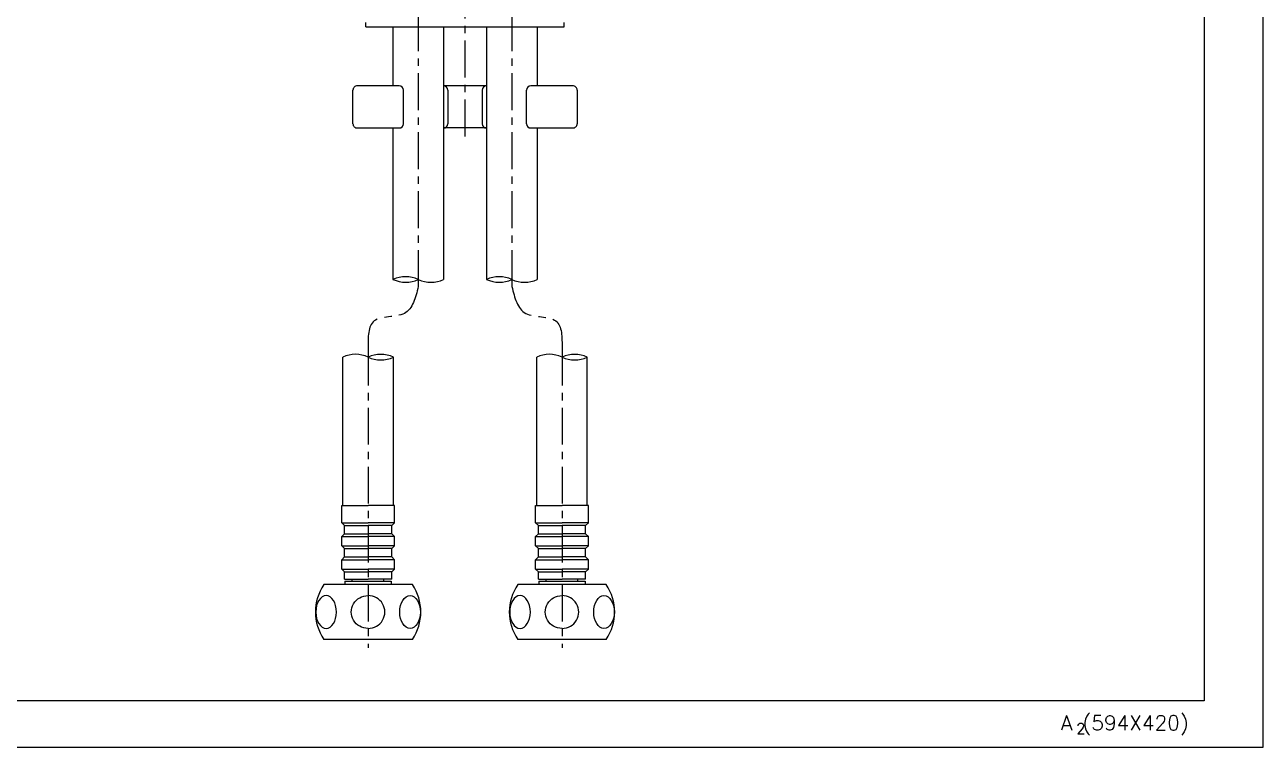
# Model space of a CAD drawing. Extents: x 47470 to 48064, y 16089 to 16509.
# Drawn here: x 47770.6 to 48064.4, y 16089.1 to 16260.5 of the extents above; entities that cross this region are included whole.
import ezdxf

# ---------------------------------------------------------------- set-up
doc = ezdxf.new("R2010")
doc.units = 0
doc.header["$LTSCALE"] = 7
doc.header["$MEASUREMENT"] = 0
doc.linetypes.add('CENTER', pattern=[2, 1.25, -0.25, 0.25, -0.25])
doc.layers.get('0').update_dxf_attribs({"color": 2, "linetype": 'CONTINUOUS'})
for name, color, linetype in [('CL', 1, 'CENTER'), ('D', 2, 'CONTINUOUS'), ('DWG', 7, 'CONTINUOUS'), ('TXT', 4, 'CONTINUOUS'), ('W', 7, 'CONTINUOUS')]:
    doc.layers.add(name, color=color, linetype=linetype)
doc.styles.add('GHS', font='romans', dxfattribs={"bigfont": 'ghs'})

msp = doc.modelspace()

# ---------------------------------------------------------------- linework, layer by layer
at = {"color": 7, "linetype": 'Continuous'}
for p, q in [((47851.55367, 16260.04966), (47851.55367, 16261.04964)), ((47898.55367, 16260.04967), (47898.55367, 16261.04964)), ((47848.4595, 16237.04964), (47848.4595, 16245.04964)), ((47848.4595, 16237.04964), (47848.4595, 16245.04964)), ((47859.45367, 16246.04964), (47849.49492, 16246.04964)), ((47860.45367, 16237.04964), (47860.45367, 16245.04964)), ((47880.15854, 16246.04964), (47869.95854, 16246.04964)), ((47870.95367, 16245.04964), (47870.95367, 16237.04964)), ((47879.15367, 16245.04964), (47879.15367, 16237.04964)), ((47889.65367, 16237.04964), (47889.65367, 16245.04964)), ((47900.61243, 16246.04964), (47890.65367, 16246.04964)), ((47901.64784, 16245.04964), (47901.64784, 16237.04964)), ((47849.49492, 16236.04964), (47859.45367, 16236.04964)), ((47880.15854, 16236.04964), (47869.95854, 16236.04964)), ((47890.65367, 16236.04964), (47900.61243, 16236.04964))]:
    msp.add_line(p, q, dxfattribs=at)
at = {"linetype": 'Continuous'}
msp.add_lwpolyline([(47470.40741, 16089.09586), (48064.40741, 16089.09586), (48064.40741, 16509.09586), (47470.40741, 16509.09586)], close=True, dxfattribs=at)
at = {"color": 7, "linetype": 'Continuous'}
for centre, start, end in [((47859.45367, 16245.04964), 0, 90), ((47869.95367, 16245.04964), 0, 90), ((47880.15367, 16245.04964), 90, 180), ((47890.65367, 16245.04964), 90, 180), ((47859.45367, 16237.04964), 270, 0), ((47869.95367, 16237.04964), 270, 0), ((47880.15367, 16237.04964), 180, 270), ((47890.65367, 16237.04964), 180, 270)]:
    msp.add_arc(centre, 1, start, end, dxfattribs=at)
at = {"color": 2, "linetype": 'Continuous'}
for centre, radius, start, end in [((47849.05992, 16175.30202), 7.03918, 64.7742565, 115.2257435), ((47855.05992, 16175.06923), 7.25045, 65.5582797, 114.4417206), ((47895.05924, 16175.30202), 7.03918, 64.7742565, 115.2257435), ((47901.05924, 16175.06923), 7.25045, 65.5582797, 114.4417206), ((47855.05992, 16188.28954), 7.2677, 245.6200827, 294.3799173), ((47901.05924, 16188.28954), 7.2677, 245.6200827, 294.3799173)]:
    msp.add_arc(centre, radius, start, end, dxfattribs=at)
at = {"color": 7, "linetype": 'Continuous'}
for points, knots in [([(47849.49492, 16246.04964), (47849.36247, 16246.04964), (47849.09494, 16245.99972), (47848.75111, 16245.78231), (47848.51554, 16245.4498), (47848.4595, 16245.18197), (47848.4595, 16245.04964)], [0, 0, 0, 0, 0.250115789, 0.500153489, 0.750103771, 1, 1, 1, 1]), ([(47849.49492, 16246.04964), (47849.36247, 16246.04964), (47849.09494, 16245.99972), (47848.75111, 16245.78231), (47848.51554, 16245.4498), (47848.4595, 16245.18197), (47848.4595, 16245.04964)], [0, 0, 0, 0, 0.250115789, 0.500153489, 0.750103771, 1, 1, 1, 1]), ([(47901.64784, 16245.04964), (47901.64784, 16245.18197), (47901.59181, 16245.44979), (47901.35624, 16245.78231), (47901.01241, 16245.99972), (47900.74488, 16246.04964), (47900.61243, 16246.04964)], [0, 0, 0, 0, 0.249892402, 0.499840444, 0.749880531, 1, 1, 1, 1]), ([(47848.4595, 16237.04964), (47848.4595, 16236.91731), (47848.51553, 16236.64949), (47848.75111, 16236.31697), (47849.09494, 16236.09956), (47849.36247, 16236.04964), (47849.49492, 16236.04964)], [0, 0, 0, 0, 0.249892418, 0.499840418, 0.749880512, 1, 1, 1, 1]), ([(47848.4595, 16237.04964), (47848.4595, 16236.91731), (47848.51553, 16236.64949), (47848.75111, 16236.31697), (47849.09494, 16236.09956), (47849.36247, 16236.04964), (47849.49492, 16236.04964)], [0, 0, 0, 0, 0.249892418, 0.499840418, 0.749880512, 1, 1, 1, 1]), ([(47900.61243, 16236.04964), (47900.74488, 16236.04964), (47901.0124, 16236.09956), (47901.35623, 16236.31697), (47901.59181, 16236.64949), (47901.64784, 16236.91731), (47901.64784, 16237.04964)], [0, 0, 0, 0, 0.25011585, 0.500153518, 0.750103711, 1, 1, 1, 1]), ([(47900.61243, 16236.04964), (47900.74488, 16236.04964), (47901.0124, 16236.09956), (47901.35623, 16236.31697), (47901.59181, 16236.64949), (47901.64784, 16236.91731), (47901.64784, 16237.04964)], [0, 0, 0, 0, 0.25011585, 0.500153518, 0.750103711, 1, 1, 1, 1])]:
    msp.add_open_spline(points, degree=3, knots=knots, dxfattribs=at)
at = {"layer": 'CL'}
for p, q in [((47875.05367, 16234.04964), (47875.05367, 16405.76317)), ((47863.94881, 16263.05036), (47863.94881, 16198.43089)), ((47886.15854, 16263.05036), (47886.15854, 16198.43089)), ((47852.05992, 16183.66991), (47852.05992, 16112.69216)), ((47898.05924, 16183.66991), (47898.05924, 16112.69216))]:
    msp.add_line(p, q, dxfattribs=at)
for points in [[(47863.95854, 16198.43089), (47860.65883, 16192.0583), (47853.5045, 16190.2524), (47852.05992, 16183.66991)], [(47886.15854, 16198.43089), (47889.46033, 16192.0583), (47896.61466, 16190.2524), (47898.05924, 16183.66991)]]:
    msp.add_spline(points, degree=3, dxfattribs=at)
at = {"layer": 'D'}
for centre, radius, start, end in [((47860.93542, 16193.4785), 7.2744, 65.4259359, 114.156323), ((47860.98373, 16206.72985), 7.27297, 245.4208153, 294.1614436), ((47866.98418, 16206.82575), 7.37957, 245.812775, 293.7691932), ((47883.13439, 16193.48384), 7.26911, 65.4160044, 114.1661092), ((47883.18268, 16206.72442), 7.26759, 245.410573, 294.1715407), ((47889.18315, 16206.83118), 7.38495, 245.8225681, 293.7595456)]:
    msp.add_arc(centre, radius, start, end, dxfattribs=at)
at = {"layer": 'DWG'}
for p, q in [((47851.55367, 16260.04966), (47898.55367, 16260.04967)), ((47857.95854, 16260.04967), (47857.95854, 16246.04964)), ((47869.95854, 16260.04967), (47869.95854, 16200.07214)), ((47880.15854, 16260.04967), (47880.15854, 16200.1159)), ((47892.15854, 16260.04967), (47892.15854, 16246.04964)), ((47857.95854, 16236.04964), (47857.95854, 16200.1159)), ((47892.15854, 16236.04964), (47892.15854, 16200.07214)), ((47846.05992, 16146.49216), (47846.05992, 16181.66991)), ((47858.05992, 16146.49216), (47858.05992, 16181.66991)), ((47892.05924, 16146.49216), (47892.05924, 16181.66991)), ((47904.05924, 16146.49216), (47904.05924, 16181.66991)), ((47845.80992, 16146.49216), (47852.05992, 16146.49216)), ((47845.80992, 16142.37587), (47845.80992, 16146.49216)), ((47858.30992, 16146.49216), (47852.05992, 16146.49216)), ((47858.30992, 16142.37587), (47858.30992, 16146.49216)), ((47891.80924, 16146.49216), (47898.05924, 16146.49216)), ((47891.80924, 16142.37587), (47891.80924, 16146.49216)), ((47904.30924, 16146.49216), (47898.05924, 16146.49216)), ((47904.30924, 16142.37587), (47904.30924, 16146.49216)), ((47845.80992, 16142.37587), (47852.05992, 16142.37587)), ((47845.80992, 16142.37587), (47846.45992, 16141.72587)), ((47846.44503, 16141.74076), (47852.05992, 16141.74076)), ((47846.45992, 16139.75846), (47846.45992, 16141.72587)), ((47858.30992, 16142.37587), (47852.05992, 16142.37587)), ((47857.67481, 16141.74076), (47852.05992, 16141.74076)), ((47858.30992, 16142.37587), (47857.65992, 16141.72587)), ((47857.65992, 16139.75846), (47857.65992, 16141.72587)), ((47891.80924, 16142.37587), (47898.05924, 16142.37587)), ((47891.80924, 16142.37587), (47892.45924, 16141.72587)), ((47892.44435, 16141.74076), (47898.05924, 16141.74076)), ((47892.45924, 16139.75846), (47892.45924, 16141.72587)), ((47904.30924, 16142.37587), (47898.05924, 16142.37587)), ((47903.67413, 16141.74076), (47898.05924, 16141.74076)), ((47904.30924, 16142.37587), (47903.65924, 16141.72587)), ((47903.65924, 16139.75846), (47903.65924, 16141.72587)), ((47845.80992, 16139.10846), (47846.45992, 16139.75846)), ((47845.80992, 16139.10846), (47852.05992, 16139.10846)), ((47845.80992, 16136.87587), (47845.80992, 16139.10846)), ((47846.45992, 16139.76219), (47852.05992, 16139.76219)), ((47857.65992, 16139.76219), (47852.05992, 16139.76219)), ((47858.30992, 16139.10846), (47852.05992, 16139.10846)), ((47858.30992, 16139.10846), (47857.65992, 16139.75846)), ((47858.30992, 16136.87587), (47858.30992, 16139.10846)), ((47891.80924, 16139.10846), (47892.45924, 16139.75846)), ((47891.80924, 16139.10846), (47898.05924, 16139.10846)), ((47891.80924, 16136.87587), (47891.80924, 16139.10846)), ((47892.45924, 16139.76219), (47898.05924, 16139.76219)), ((47903.65924, 16139.76219), (47898.05924, 16139.76219)), ((47904.30924, 16139.10846), (47898.05924, 16139.10846)), ((47904.30924, 16139.10846), (47903.65924, 16139.75846)), ((47904.30924, 16136.87587), (47904.30924, 16139.10846)), ((47845.80992, 16136.87587), (47852.05992, 16136.87587)), ((47845.80992, 16136.87587), (47846.45992, 16136.22587)), ((47846.45992, 16136.22587), (47852.05992, 16136.22587)), ((47846.45992, 16134.25846), (47846.45992, 16136.22587)), ((47858.30992, 16136.87587), (47852.05992, 16136.87587)), ((47857.65992, 16136.22587), (47852.05992, 16136.22587)), ((47858.30992, 16136.87587), (47857.65992, 16136.22587)), ((47857.65992, 16134.25846), (47857.65992, 16136.22587)), ((47891.80924, 16136.87587), (47898.05924, 16136.87587)), ((47891.80924, 16136.87587), (47892.45924, 16136.22587)), ((47892.45924, 16136.22587), (47898.05924, 16136.22587)), ((47892.45924, 16134.25846), (47892.45924, 16136.22587)), ((47904.30924, 16136.87587), (47898.05924, 16136.87587)), ((47903.65924, 16136.22587), (47898.05924, 16136.22587)), ((47904.30924, 16136.87587), (47903.65924, 16136.22587)), ((47903.65924, 16134.25846), (47903.65924, 16136.22587)), ((47845.80992, 16133.60846), (47846.45992, 16134.25846)), ((47845.80992, 16133.60846), (47852.05992, 16133.60846)), ((47845.80992, 16131.37587), (47845.80992, 16133.60846)), ((47846.45992, 16134.25846), (47852.05992, 16134.25846)), ((47857.65992, 16134.25846), (47852.05992, 16134.25846)), ((47858.30992, 16133.60846), (47852.05992, 16133.60846)), ((47858.30992, 16133.60846), (47857.65992, 16134.25846)), ((47858.30992, 16131.37587), (47858.30992, 16133.60846)), ((47891.80924, 16133.60846), (47892.45924, 16134.25846)), ((47891.80924, 16133.60846), (47898.05924, 16133.60846)), ((47891.80924, 16131.37587), (47891.80924, 16133.60846)), ((47892.45924, 16134.25846), (47898.05924, 16134.25846)), ((47903.65924, 16134.25846), (47898.05924, 16134.25846)), ((47904.30924, 16133.60846), (47898.05924, 16133.60846)), ((47904.30924, 16133.60846), (47903.65924, 16134.25846)), ((47904.30924, 16131.37587), (47904.30924, 16133.60846)), ((47845.80992, 16131.37587), (47852.05992, 16131.37587)), ((47845.80992, 16131.37587), (47846.45992, 16130.72587)), ((47846.45992, 16130.72587), (47852.05992, 16130.72587)), ((47846.45992, 16128.99216), (47846.45992, 16130.72587)), ((47858.30992, 16131.37587), (47852.05992, 16131.37587)), ((47857.65992, 16130.72587), (47852.05992, 16130.72587)), ((47858.30992, 16131.37587), (47857.65992, 16130.72587)), ((47857.65992, 16128.99216), (47857.65992, 16130.72587)), ((47891.80924, 16131.37587), (47898.05924, 16131.37587)), ((47891.80924, 16131.37587), (47892.45924, 16130.72587)), ((47892.45924, 16130.72587), (47898.05924, 16130.72587)), ((47892.45924, 16128.99216), (47892.45924, 16130.72587)), ((47904.30924, 16131.37587), (47898.05924, 16131.37587)), ((47903.65924, 16130.72587), (47898.05924, 16130.72587)), ((47904.30924, 16131.37587), (47903.65924, 16130.72587)), ((47903.65924, 16128.99216), (47903.65924, 16130.72587)), ((47862.55992, 16127.69216), (47841.55992, 16127.69216)), ((47846.45992, 16128.99216), (47852.05992, 16128.99216)), ((47846.55992, 16128.49216), (47846.55992, 16127.69216)), ((47848.30992, 16128.49216), (47848.30992, 16128.99216)), ((47857.65992, 16128.99216), (47852.05992, 16128.99216)), ((47855.80992, 16128.49216), (47855.80992, 16128.99216)), ((47857.55992, 16128.49216), (47857.55992, 16127.69216)), ((47908.55924, 16127.69216), (47887.55924, 16127.69216)), ((47892.45924, 16128.99216), (47898.05924, 16128.99216)), ((47892.55924, 16128.49216), (47892.55924, 16127.69216)), ((47894.30924, 16128.49216), (47894.30924, 16128.99216)), ((47903.65924, 16128.99216), (47898.05924, 16128.99216)), ((47901.80924, 16128.49216), (47901.80924, 16128.99216)), ((47903.55924, 16128.49216), (47903.55924, 16127.69216)), ((47862.55992, 16114.69216), (47841.55992, 16114.69216)), ((47908.55924, 16114.69216), (47887.55924, 16114.69216))]:
    msp.add_line(p, q, dxfattribs=at)
for centre, start, end in [((47851.12242, 16121.19216), 145.7945421, 214.2054579), ((47852.99742, 16121.19216), 325.7945421, 34.2054579), ((47897.12174, 16121.19216), 145.7945421, 214.2054579), ((47898.99674, 16121.19216), 325.7945421, 34.2054579)]:
    msp.add_arc(centre, 11.5625, start, end, dxfattribs=at)
at = {"layer": 'DWG', "extrusion": (0, 0, -1)}
for centre in [(47842.10063, 16121.18451), (47888.09995, 16121.18451)]:
    msp.add_ellipse(centre, major_axis=(0, 3.90287), ratio=0.627611633, dxfattribs=at)
for centre in [(47852.05992, 16121.18451), (47898.05924, 16121.18451)]:
    msp.add_ellipse(centre, major_axis=(-3.98229, 0), ratio=0.980057325, start_param=4.71238898, end_param=7.853981634, dxfattribs=at)
at = {"layer": 'DWG'}
for centre in [(47852.05992, 16121.18451), (47898.05924, 16121.18451)]:
    msp.add_ellipse(centre, major_axis=(3.98229, 0), ratio=0.980057325, start_param=4.71238898, end_param=7.853981634, dxfattribs=at)
for centre in [(47862.01921, 16121.18451), (47908.01853, 16121.18451)]:
    msp.add_ellipse(centre, major_axis=(0, 3.90287), ratio=0.627611633, dxfattribs=at)
at = {"layer": 'TXT', "color": 4}
msp.add_line((48050.40741, 16490.09586), (48050.40741, 16100.09586), dxfattribs=at)
at = {"layer": 'TXT', "color": 4, "linetype": 'Continuous'}
msp.add_line((48050.40741, 16100.09586), (47496.40741, 16100.09586), dxfattribs=at)
at = {"layer": 'W'}
for p, q in [((47846.55992, 16128.49216), (47857.55992, 16128.49216)), ((47892.55924, 16128.49216), (47903.55924, 16128.49216))]:
    msp.add_line(p, q, dxfattribs=at)

# ---------------------------------------------------------------- texts
at = {"color": 7, "style": 'GHS'}
for s, height, p in [('A (594X420)', 3.5, (48016.42126, 16093.12277)), ('2', 2.5, (48020.07494, 16092.29079))]:
    msp.add_text(s, height=height, dxfattribs=at).set_placement(p)

doc.saveas('drawing.dxf')
